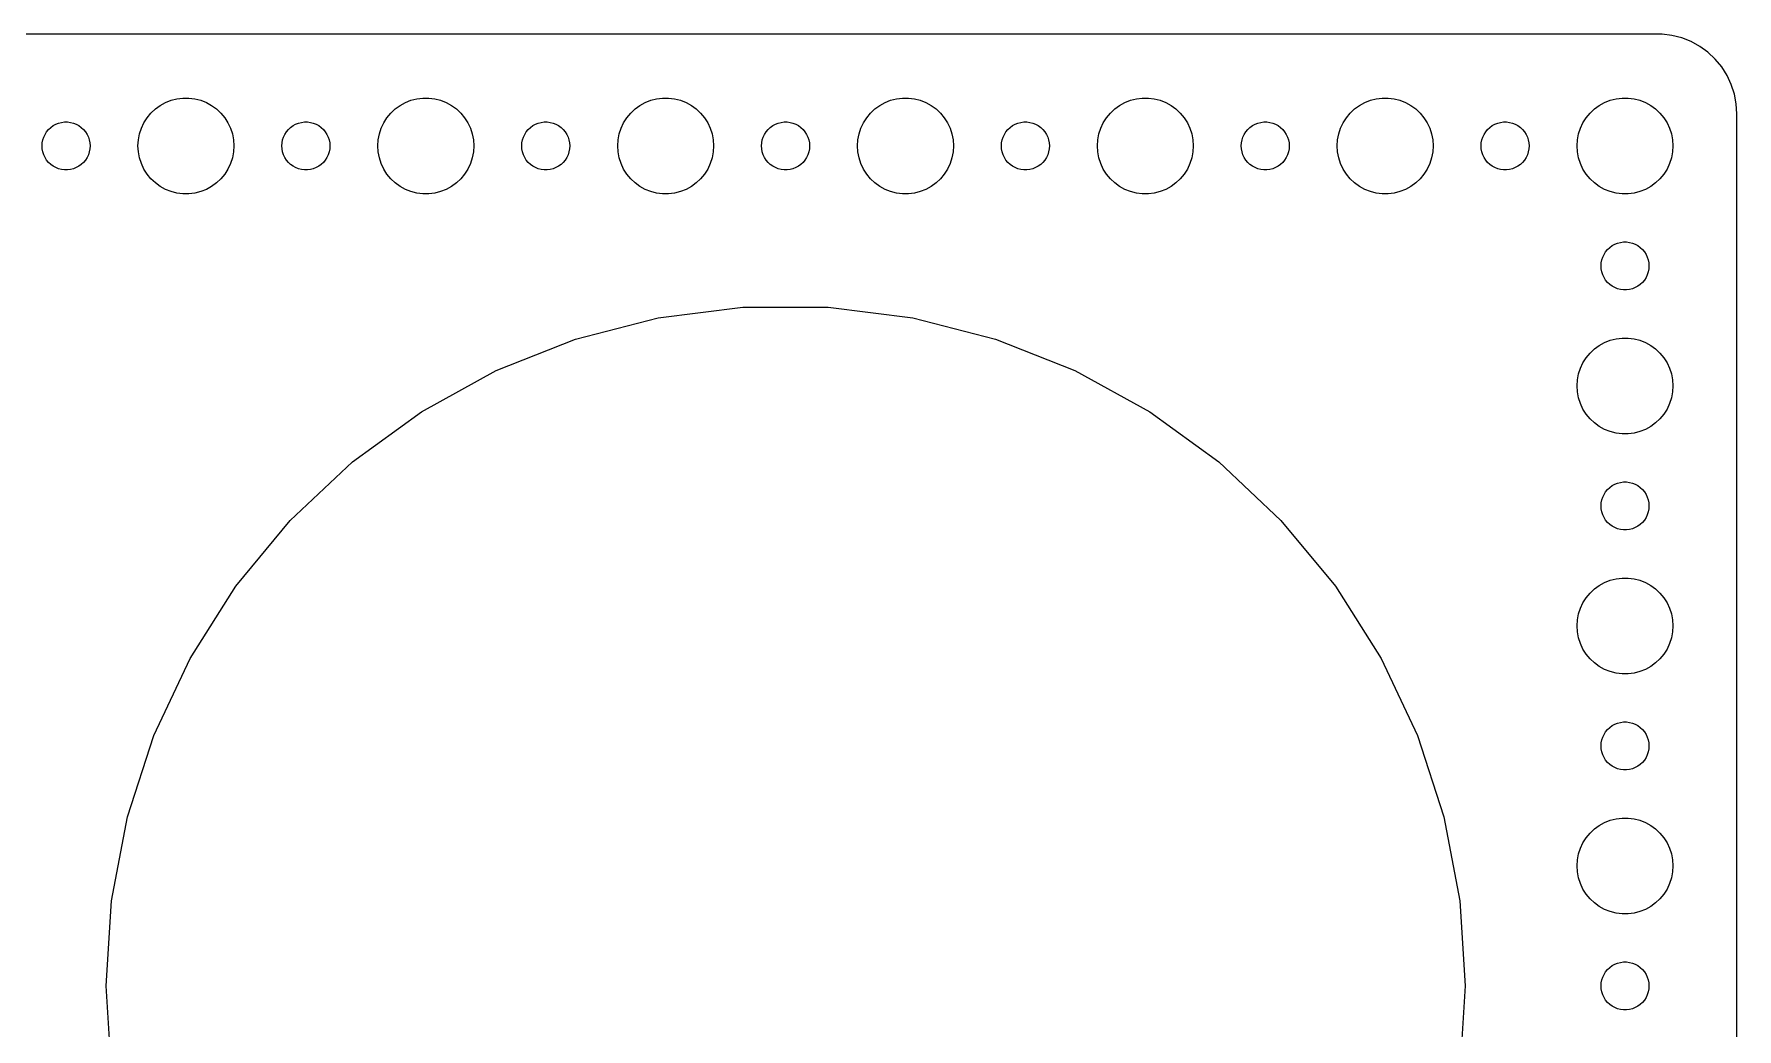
# Model space of a CAD drawing. Header units: metres. Extents: x -240 to 240, y -59 to 59.
# Drawn here: x 133 to 239.5, y -2.7 to 59.5 of the extents above; entities that cross this region are included whole.
import ezdxf

# ---------------------------------------------------------------- set-up
doc = ezdxf.new("R2010")
doc.units = ezdxf.units.M

msp = doc.modelspace()

# ---------------------------------------------------------------- linework, layer by layer
for p, q in [((234.814, 59.4901), (-234.814, 59.4901)), ((235.437, 59.4114), (234.814, 59.4901)), ((236.045, 59.2553), (235.437, 59.4114)), ((236.629, 59.0241), (236.045, 59.2553)), ((237.179, 58.7216), (236.629, 59.0241)), ((237.687, 58.3526), (237.179, 58.7216)), ((238.145, 57.9227), (237.687, 58.3526)), ((238.545, 57.4389), (238.145, 57.9227)), ((238.882, 56.9088), (238.545, 57.4389)), ((239.149, 56.3406), (238.882, 56.9088)), ((141.573, 55.3532), (141.938, 55.4469)), ((141.938, 55.4469), (142.312, 55.4941)), ((142.312, 55.4941), (142.688, 55.4941)), ((142.688, 55.4941), (143.062, 55.4469)), ((143.062, 55.4469), (143.427, 55.3532)), ((156.573, 55.3532), (156.938, 55.4469)), ((156.938, 55.4469), (157.312, 55.4941)), ((157.312, 55.4941), (157.688, 55.4941)), ((157.688, 55.4941), (158.062, 55.4469)), ((158.062, 55.4469), (158.427, 55.3532)), ((171.573, 55.3532), (171.938, 55.4469)), ((171.938, 55.4469), (172.312, 55.4941)), ((172.312, 55.4941), (172.688, 55.4941)), ((172.688, 55.4941), (173.062, 55.4469)), ((173.062, 55.4469), (173.427, 55.3532)), ((186.573, 55.3532), (186.938, 55.4469)), ((186.938, 55.4469), (187.312, 55.4941)), ((187.312, 55.4941), (187.688, 55.4941)), ((187.688, 55.4941), (188.062, 55.4469)), ((188.062, 55.4469), (188.427, 55.3532)), ((201.573, 55.3532), (201.938, 55.4469)), ((201.938, 55.4469), (202.312, 55.4941)), ((202.312, 55.4941), (202.688, 55.4941)), ((202.688, 55.4941), (203.062, 55.4469)), ((203.062, 55.4469), (203.427, 55.3532)), ((216.573, 55.3532), (216.938, 55.4469)), ((216.938, 55.4469), (217.312, 55.4941)), ((217.312, 55.4941), (217.688, 55.4941)), ((217.688, 55.4941), (218.062, 55.4469)), ((218.062, 55.4469), (218.427, 55.3532)), ((231.573, 55.3532), (231.938, 55.4469)), ((231.938, 55.4469), (232.312, 55.4941)), ((232.312, 55.4941), (232.688, 55.4941)), ((232.688, 55.4941), (233.062, 55.4469)), ((233.062, 55.4469), (233.427, 55.3532)), ((239.343, 55.7434), (239.149, 56.3406)), ((239.461, 55.1267), (239.343, 55.7434)), ((140.073, 54.2634), (140.313, 54.5536)), ((140.313, 54.5536), (140.588, 54.8115)), ((140.588, 54.8115), (140.893, 55.033)), ((140.893, 55.033), (141.223, 55.2145)), ((141.223, 55.2145), (141.573, 55.3532)), ((143.427, 55.3532), (143.777, 55.2145)), ((143.777, 55.2145), (144.107, 55.033)), ((144.107, 55.033), (144.412, 54.8115)), ((144.412, 54.8115), (144.687, 54.5536)), ((144.687, 54.5536), (144.927, 54.2634)), ((155.073, 54.2634), (155.313, 54.5536)), ((155.313, 54.5536), (155.588, 54.8115)), ((155.588, 54.8115), (155.893, 55.033)), ((155.893, 55.033), (156.223, 55.2145)), ((156.223, 55.2145), (156.573, 55.3532)), ((158.427, 55.3532), (158.777, 55.2145)), ((158.777, 55.2145), (159.107, 55.033)), ((159.107, 55.033), (159.412, 54.8115)), ((159.412, 54.8115), (159.687, 54.5536)), ((159.687, 54.5536), (159.927, 54.2634)), ((170.073, 54.2634), (170.313, 54.5536)), ((170.313, 54.5536), (170.588, 54.8115)), ((170.588, 54.8115), (170.893, 55.033)), ((170.893, 55.033), (171.223, 55.2145)), ((171.223, 55.2145), (171.573, 55.3532)), ((173.427, 55.3532), (173.777, 55.2145)), ((173.777, 55.2145), (174.107, 55.033)), ((174.107, 55.033), (174.412, 54.8115)), ((174.412, 54.8115), (174.687, 54.5536)), ((174.687, 54.5536), (174.927, 54.2634)), ((185.073, 54.2634), (185.313, 54.5536)), ((185.313, 54.5536), (185.588, 54.8115)), ((185.588, 54.8115), (185.893, 55.033)), ((185.893, 55.033), (186.223, 55.2145)), ((186.223, 55.2145), (186.573, 55.3532)), ((188.427, 55.3532), (188.777, 55.2145)), ((188.777, 55.2145), (189.107, 55.033)), ((189.107, 55.033), (189.412, 54.8115)), ((189.412, 54.8115), (189.687, 54.5536)), ((189.687, 54.5536), (189.927, 54.2634)), ((200.073, 54.2634), (200.313, 54.5536)), ((200.313, 54.5536), (200.588, 54.8115)), ((200.588, 54.8115), (200.893, 55.033)), ((200.893, 55.033), (201.223, 55.2145)), ((201.223, 55.2145), (201.573, 55.3532)), ((203.427, 55.3532), (203.777, 55.2145)), ((203.777, 55.2145), (204.107, 55.033)), ((204.107, 55.033), (204.412, 54.8115)), ((204.412, 54.8115), (204.687, 54.5536)), ((204.687, 54.5536), (204.927, 54.2634)), ((215.073, 54.2634), (215.313, 54.5536)), ((215.313, 54.5536), (215.588, 54.8115)), ((215.588, 54.8115), (215.893, 55.033)), ((215.893, 55.033), (216.223, 55.2145)), ((216.223, 55.2145), (216.573, 55.3532)), ((218.427, 55.3532), (218.777, 55.2145)), ((218.777, 55.2145), (219.107, 55.033)), ((219.107, 55.033), (219.412, 54.8115)), ((219.412, 54.8115), (219.687, 54.5536)), ((219.687, 54.5536), (219.927, 54.2634)), ((230.073, 54.2634), (230.313, 54.5536)), ((230.313, 54.5536), (230.588, 54.8115)), ((230.588, 54.8115), (230.893, 55.033)), ((230.893, 55.033), (231.223, 55.2145)), ((231.223, 55.2145), (231.573, 55.3532)), ((233.427, 55.3532), (233.777, 55.2145)), ((233.777, 55.2145), (234.107, 55.033)), ((234.107, 55.033), (234.412, 54.8115)), ((234.412, 54.8115), (234.687, 54.5536)), ((234.687, 54.5536), (234.927, 54.2634)), ((239.5, 54.5), (239.461, 55.1267)), ((239.5, -54.5), (239.5, 54.5)), ((133.686, 53.2226), (133.786, 53.3817)), ((133.786, 53.3817), (133.907, 53.5268)), ((133.907, 53.5268), (134.044, 53.6558)), ((134.044, 53.6558), (134.196, 53.7665)), ((134.196, 53.7665), (134.361, 53.8572)), ((134.361, 53.8572), (134.536, 53.9266)), ((134.536, 53.9266), (134.719, 53.9734)), ((134.719, 53.9734), (134.906, 53.997)), ((134.906, 53.997), (135.094, 53.997)), ((135.094, 53.997), (135.281, 53.9734)), ((135.281, 53.9734), (135.464, 53.9266)), ((135.464, 53.9266), (135.639, 53.8572)), ((135.639, 53.8572), (135.804, 53.7665)), ((135.804, 53.7665), (135.956, 53.6558)), ((135.956, 53.6558), (136.093, 53.5268)), ((136.093, 53.5268), (136.214, 53.3817)), ((136.214, 53.3817), (136.314, 53.2226)), ((139.594, 53.2461), (139.711, 53.6044)), ((139.711, 53.6044), (139.871, 53.9453)), ((139.871, 53.9453), (140.073, 54.2634)), ((144.927, 54.2634), (145.129, 53.9453)), ((145.129, 53.9453), (145.289, 53.6044)), ((145.289, 53.6044), (145.406, 53.2461)), ((148.686, 53.2226), (148.786, 53.3817)), ((148.786, 53.3817), (148.907, 53.5268)), ((148.907, 53.5268), (149.044, 53.6558)), ((149.044, 53.6558), (149.196, 53.7665)), ((149.196, 53.7665), (149.361, 53.8572)), ((149.361, 53.8572), (149.536, 53.9266)), ((149.536, 53.9266), (149.719, 53.9734)), ((149.719, 53.9734), (149.906, 53.997)), ((149.906, 53.997), (150.094, 53.997)), ((150.094, 53.997), (150.281, 53.9734)), ((150.281, 53.9734), (150.464, 53.9266)), ((150.464, 53.9266), (150.639, 53.8572)), ((150.639, 53.8572), (150.804, 53.7665)), ((150.804, 53.7665), (150.956, 53.6558)), ((150.956, 53.6558), (151.093, 53.5268)), ((151.093, 53.5268), (151.214, 53.3817)), ((151.214, 53.3817), (151.314, 53.2226)), ((154.594, 53.2461), (154.711, 53.6044)), ((154.711, 53.6044), (154.871, 53.9453)), ((154.871, 53.9453), (155.073, 54.2634)), ((159.927, 54.2634), (160.129, 53.9453)), ((160.129, 53.9453), (160.289, 53.6044)), ((160.289, 53.6044), (160.406, 53.2461)), ((163.686, 53.2226), (163.786, 53.3817)), ((163.786, 53.3817), (163.907, 53.5268)), ((163.907, 53.5268), (164.044, 53.6558)), ((164.044, 53.6558), (164.196, 53.7665)), ((164.196, 53.7665), (164.361, 53.8572)), ((164.361, 53.8572), (164.536, 53.9266)), ((164.536, 53.9266), (164.719, 53.9734)), ((164.719, 53.9734), (164.906, 53.997)), ((164.906, 53.997), (165.094, 53.997)), ((165.094, 53.997), (165.281, 53.9734)), ((165.281, 53.9734), (165.464, 53.9266)), ((165.464, 53.9266), (165.639, 53.8572)), ((165.639, 53.8572), (165.804, 53.7665)), ((165.804, 53.7665), (165.956, 53.6558)), ((165.956, 53.6558), (166.093, 53.5268)), ((166.093, 53.5268), (166.214, 53.3817)), ((166.214, 53.3817), (166.314, 53.2226)), ((169.594, 53.2461), (169.711, 53.6044)), ((169.711, 53.6044), (169.871, 53.9453)), ((169.871, 53.9453), (170.073, 54.2634)), ((174.927, 54.2634), (175.129, 53.9453)), ((175.129, 53.9453), (175.289, 53.6044)), ((175.289, 53.6044), (175.406, 53.2461)), ((178.686, 53.2226), (178.786, 53.3817)), ((178.786, 53.3817), (178.907, 53.5268)), ((178.907, 53.5268), (179.044, 53.6558)), ((179.044, 53.6558), (179.196, 53.7665)), ((179.196, 53.7665), (179.361, 53.8572)), ((179.361, 53.8572), (179.536, 53.9266)), ((179.536, 53.9266), (179.719, 53.9734)), ((179.719, 53.9734), (179.906, 53.997)), ((179.906, 53.997), (180.094, 53.997)), ((180.094, 53.997), (180.281, 53.9734)), ((180.281, 53.9734), (180.464, 53.9266)), ((180.464, 53.9266), (180.639, 53.8572)), ((180.639, 53.8572), (180.804, 53.7665)), ((180.804, 53.7665), (180.956, 53.6558)), ((180.956, 53.6558), (181.093, 53.5268)), ((181.093, 53.5268), (181.214, 53.3817)), ((181.214, 53.3817), (181.314, 53.2226)), ((184.594, 53.2461), (184.711, 53.6044)), ((184.711, 53.6044), (184.871, 53.9453)), ((184.871, 53.9453), (185.073, 54.2634)), ((189.927, 54.2634), (190.129, 53.9453)), ((190.129, 53.9453), (190.289, 53.6044)), ((190.289, 53.6044), (190.406, 53.2461)), ((193.686, 53.2226), (193.786, 53.3817)), ((193.786, 53.3817), (193.907, 53.5268)), ((193.907, 53.5268), (194.044, 53.6558)), ((194.044, 53.6558), (194.196, 53.7665)), ((194.196, 53.7665), (194.361, 53.8572)), ((194.361, 53.8572), (194.536, 53.9266)), ((194.536, 53.9266), (194.719, 53.9734)), ((194.719, 53.9734), (194.906, 53.997)), ((194.906, 53.997), (195.094, 53.997)), ((195.094, 53.997), (195.281, 53.9734)), ((195.281, 53.9734), (195.464, 53.9266)), ((195.464, 53.9266), (195.639, 53.8572)), ((195.639, 53.8572), (195.804, 53.7665)), ((195.804, 53.7665), (195.956, 53.6558)), ((195.956, 53.6558), (196.093, 53.5268)), ((196.093, 53.5268), (196.214, 53.3817)), ((196.214, 53.3817), (196.314, 53.2226)), ((199.594, 53.2461), (199.711, 53.6044)), ((199.711, 53.6044), (199.871, 53.9453)), ((199.871, 53.9453), (200.073, 54.2634)), ((204.927, 54.2634), (205.129, 53.9453)), ((205.129, 53.9453), (205.289, 53.6044)), ((205.289, 53.6044), (205.406, 53.2461)), ((208.686, 53.2226), (208.786, 53.3817)), ((208.786, 53.3817), (208.907, 53.5268)), ((208.907, 53.5268), (209.044, 53.6558)), ((209.044, 53.6558), (209.196, 53.7665)), ((209.196, 53.7665), (209.361, 53.8572)), ((209.361, 53.8572), (209.536, 53.9266)), ((209.536, 53.9266), (209.719, 53.9734)), ((209.719, 53.9734), (209.906, 53.997)), ((209.906, 53.997), (210.094, 53.997)), ((210.094, 53.997), (210.281, 53.9734)), ((210.281, 53.9734), (210.464, 53.9266)), ((210.464, 53.9266), (210.639, 53.8572)), ((210.639, 53.8572), (210.804, 53.7665)), ((210.804, 53.7665), (210.956, 53.6558)), ((210.956, 53.6558), (211.093, 53.5268)), ((211.093, 53.5268), (211.214, 53.3817)), ((211.214, 53.3817), (211.314, 53.2226)), ((214.594, 53.2461), (214.711, 53.6044)), ((214.711, 53.6044), (214.871, 53.9453)), ((214.871, 53.9453), (215.073, 54.2634)), ((219.927, 54.2634), (220.129, 53.9453)), ((220.129, 53.9453), (220.289, 53.6044)), ((220.289, 53.6044), (220.406, 53.2461)), ((223.686, 53.2226), (223.786, 53.3817)), ((223.786, 53.3817), (223.907, 53.5268)), ((223.907, 53.5268), (224.044, 53.6558)), ((224.044, 53.6558), (224.196, 53.7665)), ((224.196, 53.7665), (224.361, 53.8572)), ((224.361, 53.8572), (224.536, 53.9266)), ((224.536, 53.9266), (224.719, 53.9734)), ((224.719, 53.9734), (224.906, 53.997)), ((224.906, 53.997), (225.094, 53.997)), ((225.094, 53.997), (225.281, 53.9734)), ((225.281, 53.9734), (225.464, 53.9266)), ((225.464, 53.9266), (225.639, 53.8572)), ((225.639, 53.8572), (225.804, 53.7665)), ((225.804, 53.7665), (225.956, 53.6558)), ((225.956, 53.6558), (226.093, 53.5268)), ((226.093, 53.5268), (226.214, 53.3817)), ((226.214, 53.3817), (226.314, 53.2226)), ((229.594, 53.2461), (229.711, 53.6044)), ((229.711, 53.6044), (229.871, 53.9453)), ((229.871, 53.9453), (230.073, 54.2634)), ((234.927, 54.2634), (235.129, 53.9453)), ((235.129, 53.9453), (235.289, 53.6044)), ((235.289, 53.6044), (235.406, 53.2461)), ((133.5, 52.5), (133.512, 52.688)), ((133.512, 52.312), (133.5, 52.5)), ((133.512, 52.688), (133.547, 52.873)), ((133.547, 52.127), (133.512, 52.312)), ((133.547, 52.873), (133.605, 53.0522)), ((133.605, 53.0522), (133.686, 53.2226)), ((136.314, 53.2226), (136.395, 53.0522)), ((136.395, 53.0522), (136.453, 52.873)), ((136.453, 52.873), (136.488, 52.688)), ((136.488, 52.312), (136.453, 52.127)), ((136.488, 52.688), (136.5, 52.5)), ((136.5, 52.5), (136.488, 52.312)), ((139.5, 52.5), (139.524, 52.876)), ((139.524, 52.124), (139.5, 52.5)), ((139.524, 52.876), (139.594, 53.2461)), ((145.406, 53.2461), (145.476, 52.876)), ((145.476, 52.876), (145.5, 52.5)), ((145.5, 52.5), (145.476, 52.124)), ((148.5, 52.5), (148.512, 52.688)), ((148.512, 52.312), (148.5, 52.5)), ((148.512, 52.688), (148.547, 52.873)), ((148.547, 52.127), (148.512, 52.312)), ((148.547, 52.873), (148.605, 53.0522)), ((148.605, 53.0522), (148.686, 53.2226)), ((151.314, 53.2226), (151.395, 53.0522)), ((151.395, 53.0522), (151.453, 52.873)), ((151.453, 52.873), (151.488, 52.688)), ((151.488, 52.312), (151.453, 52.127)), ((151.488, 52.688), (151.5, 52.5)), ((151.5, 52.5), (151.488, 52.312)), ((154.5, 52.5), (154.524, 52.876)), ((154.524, 52.124), (154.5, 52.5)), ((154.524, 52.876), (154.594, 53.2461)), ((160.406, 53.2461), (160.476, 52.876)), ((160.476, 52.876), (160.5, 52.5)), ((160.5, 52.5), (160.476, 52.124)), ((163.5, 52.5), (163.512, 52.688)), ((163.512, 52.312), (163.5, 52.5)), ((163.512, 52.688), (163.547, 52.873)), ((163.547, 52.127), (163.512, 52.312)), ((163.547, 52.873), (163.605, 53.0522)), ((163.605, 53.0522), (163.686, 53.2226)), ((166.314, 53.2226), (166.395, 53.0522)), ((166.395, 53.0522), (166.453, 52.873)), ((166.453, 52.873), (166.488, 52.688)), ((166.488, 52.312), (166.453, 52.127)), ((166.488, 52.688), (166.5, 52.5)), ((166.5, 52.5), (166.488, 52.312)), ((169.5, 52.5), (169.524, 52.876)), ((169.524, 52.124), (169.5, 52.5)), ((169.524, 52.876), (169.594, 53.2461)), ((175.406, 53.2461), (175.476, 52.876)), ((175.476, 52.876), (175.5, 52.5)), ((175.5, 52.5), (175.476, 52.124)), ((178.5, 52.5), (178.512, 52.688)), ((178.512, 52.312), (178.5, 52.5)), ((178.512, 52.688), (178.547, 52.873)), ((178.547, 52.127), (178.512, 52.312)), ((178.547, 52.873), (178.605, 53.0522)), ((178.605, 53.0522), (178.686, 53.2226)), ((181.314, 53.2226), (181.395, 53.0522)), ((181.395, 53.0522), (181.453, 52.873)), ((181.453, 52.873), (181.488, 52.688)), ((181.488, 52.312), (181.453, 52.127)), ((181.488, 52.688), (181.5, 52.5)), ((181.5, 52.5), (181.488, 52.312)), ((184.5, 52.5), (184.524, 52.876)), ((184.524, 52.124), (184.5, 52.5)), ((184.524, 52.876), (184.594, 53.2461)), ((190.406, 53.2461), (190.476, 52.876)), ((190.476, 52.876), (190.5, 52.5)), ((190.5, 52.5), (190.476, 52.124)), ((193.5, 52.5), (193.512, 52.688)), ((193.512, 52.312), (193.5, 52.5)), ((193.512, 52.688), (193.547, 52.873)), ((193.547, 52.127), (193.512, 52.312)), ((193.547, 52.873), (193.605, 53.0522)), ((193.605, 53.0522), (193.686, 53.2226)), ((196.314, 53.2226), (196.395, 53.0522)), ((196.395, 53.0522), (196.453, 52.873)), ((196.453, 52.873), (196.488, 52.688)), ((196.488, 52.312), (196.453, 52.127)), ((196.488, 52.688), (196.5, 52.5)), ((196.5, 52.5), (196.488, 52.312)), ((199.5, 52.5), (199.524, 52.876)), ((199.524, 52.124), (199.5, 52.5)), ((199.524, 52.876), (199.594, 53.2461)), ((205.406, 53.2461), (205.476, 52.876)), ((205.476, 52.876), (205.5, 52.5)), ((205.5, 52.5), (205.476, 52.124)), ((208.5, 52.5), (208.512, 52.688)), ((208.512, 52.312), (208.5, 52.5)), ((208.512, 52.688), (208.547, 52.873)), ((208.547, 52.127), (208.512, 52.312)), ((208.547, 52.873), (208.605, 53.0522)), ((208.605, 53.0522), (208.686, 53.2226)), ((211.314, 53.2226), (211.395, 53.0522)), ((211.395, 53.0522), (211.453, 52.873)), ((211.453, 52.873), (211.488, 52.688)), ((211.488, 52.312), (211.453, 52.127)), ((211.488, 52.688), (211.5, 52.5)), ((211.5, 52.5), (211.488, 52.312)), ((214.5, 52.5), (214.524, 52.876)), ((214.524, 52.124), (214.5, 52.5)), ((214.524, 52.876), (214.594, 53.2461)), ((220.406, 53.2461), (220.476, 52.876)), ((220.476, 52.876), (220.5, 52.5)), ((220.5, 52.5), (220.476, 52.124)), ((223.5, 52.5), (223.512, 52.688)), ((223.512, 52.312), (223.5, 52.5)), ((223.512, 52.688), (223.547, 52.873)), ((223.547, 52.127), (223.512, 52.312)), ((223.547, 52.873), (223.605, 53.0522)), ((223.605, 53.0522), (223.686, 53.2226)), ((226.314, 53.2226), (226.395, 53.0522)), ((226.395, 53.0522), (226.453, 52.873)), ((226.453, 52.873), (226.488, 52.688)), ((226.488, 52.312), (226.453, 52.127)), ((226.488, 52.688), (226.5, 52.5)), ((226.5, 52.5), (226.488, 52.312)), ((229.5, 52.5), (229.524, 52.876)), ((229.524, 52.124), (229.5, 52.5)), ((229.524, 52.876), (229.594, 53.2461)), ((235.406, 53.2461), (235.476, 52.876)), ((235.476, 52.876), (235.5, 52.5)), ((235.5, 52.5), (235.476, 52.124)), ((133.605, 51.9478), (133.547, 52.127)), ((133.686, 51.7774), (133.605, 51.9478)), ((133.786, 51.6183), (133.686, 51.7774)), ((133.907, 51.4732), (133.786, 51.6183)), ((134.044, 51.3442), (133.907, 51.4732)), ((134.196, 51.2335), (134.044, 51.3442)), ((134.361, 51.1428), (134.196, 51.2335)), ((134.536, 51.0734), (134.361, 51.1428)), ((135.639, 51.1428), (135.464, 51.0734)), ((135.804, 51.2335), (135.639, 51.1428)), ((135.956, 51.3442), (135.804, 51.2335)), ((136.093, 51.4732), (135.956, 51.3442)), ((136.214, 51.6183), (136.093, 51.4732)), ((136.314, 51.7774), (136.214, 51.6183)), ((136.395, 51.9478), (136.314, 51.7774)), ((136.453, 52.127), (136.395, 51.9478)), ((139.594, 51.7539), (139.524, 52.124)), ((139.711, 51.3956), (139.594, 51.7539)), ((139.871, 51.0547), (139.711, 51.3956)), ((145.289, 51.3956), (145.129, 51.0547)), ((145.406, 51.7539), (145.289, 51.3956)), ((145.476, 52.124), (145.406, 51.7539)), ((148.605, 51.9478), (148.547, 52.127)), ((148.686, 51.7774), (148.605, 51.9478)), ((148.786, 51.6183), (148.686, 51.7774)), ((148.907, 51.4732), (148.786, 51.6183)), ((149.044, 51.3442), (148.907, 51.4732)), ((149.196, 51.2335), (149.044, 51.3442)), ((149.361, 51.1428), (149.196, 51.2335)), ((149.536, 51.0734), (149.361, 51.1428)), ((150.639, 51.1428), (150.464, 51.0734)), ((150.804, 51.2335), (150.639, 51.1428)), ((150.956, 51.3442), (150.804, 51.2335)), ((151.093, 51.4732), (150.956, 51.3442)), ((151.214, 51.6183), (151.093, 51.4732)), ((151.314, 51.7774), (151.214, 51.6183)), ((151.395, 51.9478), (151.314, 51.7774)), ((151.453, 52.127), (151.395, 51.9478)), ((154.594, 51.7539), (154.524, 52.124)), ((154.711, 51.3956), (154.594, 51.7539)), ((154.871, 51.0547), (154.711, 51.3956)), ((160.289, 51.3956), (160.129, 51.0547)), ((160.406, 51.7539), (160.289, 51.3956)), ((160.476, 52.124), (160.406, 51.7539)), ((163.605, 51.9478), (163.547, 52.127)), ((163.686, 51.7774), (163.605, 51.9478)), ((163.786, 51.6183), (163.686, 51.7774)), ((163.907, 51.4732), (163.786, 51.6183)), ((164.044, 51.3442), (163.907, 51.4732)), ((164.196, 51.2335), (164.044, 51.3442)), ((164.361, 51.1428), (164.196, 51.2335)), ((164.536, 51.0734), (164.361, 51.1428)), ((165.639, 51.1428), (165.464, 51.0734)), ((165.804, 51.2335), (165.639, 51.1428)), ((165.956, 51.3442), (165.804, 51.2335)), ((166.093, 51.4732), (165.956, 51.3442)), ((166.214, 51.6183), (166.093, 51.4732)), ((166.314, 51.7774), (166.214, 51.6183)), ((166.395, 51.9478), (166.314, 51.7774)), ((166.453, 52.127), (166.395, 51.9478)), ((169.594, 51.7539), (169.524, 52.124)), ((169.711, 51.3956), (169.594, 51.7539)), ((169.871, 51.0547), (169.711, 51.3956)), ((175.289, 51.3956), (175.129, 51.0547)), ((175.406, 51.7539), (175.289, 51.3956)), ((175.476, 52.124), (175.406, 51.7539)), ((178.605, 51.9478), (178.547, 52.127)), ((178.686, 51.7774), (178.605, 51.9478)), ((178.786, 51.6183), (178.686, 51.7774)), ((178.907, 51.4732), (178.786, 51.6183)), ((179.044, 51.3442), (178.907, 51.4732)), ((179.196, 51.2335), (179.044, 51.3442)), ((179.361, 51.1428), (179.196, 51.2335)), ((179.536, 51.0734), (179.361, 51.1428)), ((180.639, 51.1428), (180.464, 51.0734)), ((180.804, 51.2335), (180.639, 51.1428)), ((180.956, 51.3442), (180.804, 51.2335)), ((181.093, 51.4732), (180.956, 51.3442)), ((181.214, 51.6183), (181.093, 51.4732)), ((181.314, 51.7774), (181.214, 51.6183)), ((181.395, 51.9478), (181.314, 51.7774)), ((181.453, 52.127), (181.395, 51.9478)), ((184.594, 51.7539), (184.524, 52.124)), ((184.711, 51.3956), (184.594, 51.7539)), ((184.871, 51.0547), (184.711, 51.3956)), ((190.289, 51.3956), (190.129, 51.0547)), ((190.406, 51.7539), (190.289, 51.3956)), ((190.476, 52.124), (190.406, 51.7539)), ((193.605, 51.9478), (193.547, 52.127)), ((193.686, 51.7774), (193.605, 51.9478)), ((193.786, 51.6183), (193.686, 51.7774)), ((193.907, 51.4732), (193.786, 51.6183)), ((194.044, 51.3442), (193.907, 51.4732)), ((194.196, 51.2335), (194.044, 51.3442)), ((194.361, 51.1428), (194.196, 51.2335)), ((194.536, 51.0734), (194.361, 51.1428)), ((195.639, 51.1428), (195.464, 51.0734)), ((195.804, 51.2335), (195.639, 51.1428)), ((195.956, 51.3442), (195.804, 51.2335)), ((196.093, 51.4732), (195.956, 51.3442)), ((196.214, 51.6183), (196.093, 51.4732)), ((196.314, 51.7774), (196.214, 51.6183)), ((196.395, 51.9478), (196.314, 51.7774)), ((196.453, 52.127), (196.395, 51.9478)), ((199.594, 51.7539), (199.524, 52.124)), ((199.711, 51.3956), (199.594, 51.7539)), ((199.871, 51.0547), (199.711, 51.3956)), ((205.289, 51.3956), (205.129, 51.0547)), ((205.406, 51.7539), (205.289, 51.3956)), ((205.476, 52.124), (205.406, 51.7539)), ((208.605, 51.9478), (208.547, 52.127)), ((208.686, 51.7774), (208.605, 51.9478)), ((208.786, 51.6183), (208.686, 51.7774)), ((208.907, 51.4732), (208.786, 51.6183)), ((209.044, 51.3442), (208.907, 51.4732)), ((209.196, 51.2335), (209.044, 51.3442)), ((209.361, 51.1428), (209.196, 51.2335)), ((209.536, 51.0734), (209.361, 51.1428)), ((210.639, 51.1428), (210.464, 51.0734)), ((210.804, 51.2335), (210.639, 51.1428)), ((210.956, 51.3442), (210.804, 51.2335)), ((211.093, 51.4732), (210.956, 51.3442)), ((211.214, 51.6183), (211.093, 51.4732)), ((211.314, 51.7774), (211.214, 51.6183)), ((211.395, 51.9478), (211.314, 51.7774)), ((211.453, 52.127), (211.395, 51.9478)), ((214.594, 51.7539), (214.524, 52.124)), ((214.711, 51.3956), (214.594, 51.7539)), ((214.871, 51.0547), (214.711, 51.3956)), ((220.289, 51.3956), (220.129, 51.0547)), ((220.406, 51.7539), (220.289, 51.3956)), ((220.476, 52.124), (220.406, 51.7539)), ((223.605, 51.9478), (223.547, 52.127)), ((223.686, 51.7774), (223.605, 51.9478)), ((223.786, 51.6183), (223.686, 51.7774)), ((223.907, 51.4732), (223.786, 51.6183)), ((224.044, 51.3442), (223.907, 51.4732)), ((224.196, 51.2335), (224.044, 51.3442)), ((224.361, 51.1428), (224.196, 51.2335)), ((224.536, 51.0734), (224.361, 51.1428)), ((225.639, 51.1428), (225.464, 51.0734)), ((225.804, 51.2335), (225.639, 51.1428)), ((225.956, 51.3442), (225.804, 51.2335)), ((226.093, 51.4732), (225.956, 51.3442)), ((226.214, 51.6183), (226.093, 51.4732)), ((226.314, 51.7774), (226.214, 51.6183)), ((226.395, 51.9478), (226.314, 51.7774)), ((226.453, 52.127), (226.395, 51.9478)), ((229.594, 51.7539), (229.524, 52.124)), ((229.711, 51.3956), (229.594, 51.7539)), ((229.871, 51.0547), (229.711, 51.3956)), ((235.289, 51.3956), (235.129, 51.0547)), ((235.406, 51.7539), (235.289, 51.3956)), ((235.476, 52.124), (235.406, 51.7539)), ((134.719, 51.0266), (134.536, 51.0734)), ((134.906, 51.003), (134.719, 51.0266)), ((135.094, 51.003), (134.906, 51.003)), ((135.281, 51.0266), (135.094, 51.003)), ((135.464, 51.0734), (135.281, 51.0266)), ((140.073, 50.7366), (139.871, 51.0547)), ((140.313, 50.4464), (140.073, 50.7366)), ((140.588, 50.1885), (140.313, 50.4464)), ((140.893, 49.967), (140.588, 50.1885)), ((144.412, 50.1885), (144.107, 49.967)), ((144.687, 50.4464), (144.412, 50.1885)), ((144.927, 50.7366), (144.687, 50.4464)), ((145.129, 51.0547), (144.927, 50.7366)), ((149.719, 51.0266), (149.536, 51.0734)), ((149.906, 51.003), (149.719, 51.0266)), ((150.094, 51.003), (149.906, 51.003)), ((150.281, 51.0266), (150.094, 51.003)), ((150.464, 51.0734), (150.281, 51.0266)), ((155.073, 50.7366), (154.871, 51.0547)), ((155.313, 50.4464), (155.073, 50.7366)), ((155.588, 50.1885), (155.313, 50.4464)), ((155.893, 49.967), (155.588, 50.1885)), ((159.412, 50.1885), (159.107, 49.967)), ((159.687, 50.4464), (159.412, 50.1885)), ((159.927, 50.7366), (159.687, 50.4464)), ((160.129, 51.0547), (159.927, 50.7366)), ((164.719, 51.0266), (164.536, 51.0734)), ((164.906, 51.003), (164.719, 51.0266)), ((165.094, 51.003), (164.906, 51.003)), ((165.281, 51.0266), (165.094, 51.003)), ((165.464, 51.0734), (165.281, 51.0266)), ((170.073, 50.7366), (169.871, 51.0547)), ((170.313, 50.4464), (170.073, 50.7366)), ((170.588, 50.1885), (170.313, 50.4464)), ((170.893, 49.967), (170.588, 50.1885)), ((174.412, 50.1885), (174.107, 49.967)), ((174.687, 50.4464), (174.412, 50.1885)), ((174.927, 50.7366), (174.687, 50.4464)), ((175.129, 51.0547), (174.927, 50.7366)), ((179.719, 51.0266), (179.536, 51.0734)), ((179.906, 51.003), (179.719, 51.0266)), ((180.094, 51.003), (179.906, 51.003)), ((180.281, 51.0266), (180.094, 51.003)), ((180.464, 51.0734), (180.281, 51.0266)), ((185.073, 50.7366), (184.871, 51.0547)), ((185.313, 50.4464), (185.073, 50.7366)), ((185.588, 50.1885), (185.313, 50.4464)), ((185.893, 49.967), (185.588, 50.1885)), ((189.412, 50.1885), (189.107, 49.967)), ((189.687, 50.4464), (189.412, 50.1885)), ((189.927, 50.7366), (189.687, 50.4464)), ((190.129, 51.0547), (189.927, 50.7366)), ((194.719, 51.0266), (194.536, 51.0734)), ((194.906, 51.003), (194.719, 51.0266)), ((195.094, 51.003), (194.906, 51.003)), ((195.281, 51.0266), (195.094, 51.003)), ((195.464, 51.0734), (195.281, 51.0266)), ((200.073, 50.7366), (199.871, 51.0547)), ((200.313, 50.4464), (200.073, 50.7366)), ((200.588, 50.1885), (200.313, 50.4464)), ((200.893, 49.967), (200.588, 50.1885)), ((204.412, 50.1885), (204.107, 49.967)), ((204.687, 50.4464), (204.412, 50.1885)), ((204.927, 50.7366), (204.687, 50.4464)), ((205.129, 51.0547), (204.927, 50.7366)), ((209.719, 51.0266), (209.536, 51.0734)), ((209.906, 51.003), (209.719, 51.0266)), ((210.094, 51.003), (209.906, 51.003)), ((210.281, 51.0266), (210.094, 51.003)), ((210.464, 51.0734), (210.281, 51.0266)), ((215.073, 50.7366), (214.871, 51.0547)), ((215.313, 50.4464), (215.073, 50.7366)), ((215.588, 50.1885), (215.313, 50.4464)), ((215.893, 49.967), (215.588, 50.1885)), ((219.412, 50.1885), (219.107, 49.967)), ((219.687, 50.4464), (219.412, 50.1885)), ((219.927, 50.7366), (219.687, 50.4464)), ((220.129, 51.0547), (219.927, 50.7366)), ((224.719, 51.0266), (224.536, 51.0734)), ((224.906, 51.003), (224.719, 51.0266)), ((225.094, 51.003), (224.906, 51.003)), ((225.281, 51.0266), (225.094, 51.003)), ((225.464, 51.0734), (225.281, 51.0266)), ((230.073, 50.7366), (229.871, 51.0547)), ((230.313, 50.4464), (230.073, 50.7366)), ((230.588, 50.1885), (230.313, 50.4464)), ((230.893, 49.967), (230.588, 50.1885)), ((234.412, 50.1885), (234.107, 49.967)), ((234.687, 50.4464), (234.412, 50.1885)), ((234.927, 50.7366), (234.687, 50.4464)), ((235.129, 51.0547), (234.927, 50.7366)), ((141.223, 49.7855), (140.893, 49.967)), ((141.573, 49.6468), (141.223, 49.7855)), ((141.938, 49.5531), (141.573, 49.6468)), ((142.312, 49.5059), (141.938, 49.5531)), ((142.688, 49.5059), (142.312, 49.5059)), ((143.062, 49.5531), (142.688, 49.5059)), ((143.427, 49.6468), (143.062, 49.5531)), ((143.777, 49.7855), (143.427, 49.6468)), ((144.107, 49.967), (143.777, 49.7855)), ((156.223, 49.7855), (155.893, 49.967)), ((156.573, 49.6468), (156.223, 49.7855)), ((156.938, 49.5531), (156.573, 49.6468)), ((157.312, 49.5059), (156.938, 49.5531)), ((157.688, 49.5059), (157.312, 49.5059)), ((158.062, 49.5531), (157.688, 49.5059)), ((158.427, 49.6468), (158.062, 49.5531)), ((158.777, 49.7855), (158.427, 49.6468)), ((159.107, 49.967), (158.777, 49.7855)), ((171.223, 49.7855), (170.893, 49.967)), ((171.573, 49.6468), (171.223, 49.7855)), ((171.938, 49.5531), (171.573, 49.6468)), ((172.312, 49.5059), (171.938, 49.5531)), ((172.688, 49.5059), (172.312, 49.5059)), ((173.062, 49.5531), (172.688, 49.5059)), ((173.427, 49.6468), (173.062, 49.5531)), ((173.777, 49.7855), (173.427, 49.6468)), ((174.107, 49.967), (173.777, 49.7855)), ((186.223, 49.7855), (185.893, 49.967)), ((186.573, 49.6468), (186.223, 49.7855)), ((186.938, 49.5531), (186.573, 49.6468)), ((187.312, 49.5059), (186.938, 49.5531)), ((187.688, 49.5059), (187.312, 49.5059)), ((188.062, 49.5531), (187.688, 49.5059)), ((188.427, 49.6468), (188.062, 49.5531)), ((188.777, 49.7855), (188.427, 49.6468)), ((189.107, 49.967), (188.777, 49.7855)), ((201.223, 49.7855), (200.893, 49.967)), ((201.573, 49.6468), (201.223, 49.7855)), ((201.938, 49.5531), (201.573, 49.6468)), ((202.312, 49.5059), (201.938, 49.5531)), ((202.688, 49.5059), (202.312, 49.5059)), ((203.062, 49.5531), (202.688, 49.5059)), ((203.427, 49.6468), (203.062, 49.5531)), ((203.777, 49.7855), (203.427, 49.6468)), ((204.107, 49.967), (203.777, 49.7855)), ((216.223, 49.7855), (215.893, 49.967)), ((216.573, 49.6468), (216.223, 49.7855)), ((216.938, 49.5531), (216.573, 49.6468)), ((217.312, 49.5059), (216.938, 49.5531)), ((217.688, 49.5059), (217.312, 49.5059)), ((218.062, 49.5531), (217.688, 49.5059)), ((218.427, 49.6468), (218.062, 49.5531)), ((218.777, 49.7855), (218.427, 49.6468)), ((219.107, 49.967), (218.777, 49.7855)), ((231.223, 49.7855), (230.893, 49.967)), ((231.573, 49.6468), (231.223, 49.7855)), ((231.938, 49.5531), (231.573, 49.6468)), ((232.312, 49.5059), (231.938, 49.5531)), ((232.688, 49.5059), (232.312, 49.5059)), ((233.062, 49.5531), (232.688, 49.5059)), ((233.427, 49.6468), (233.062, 49.5531)), ((233.777, 49.7855), (233.427, 49.6468)), ((234.107, 49.967), (233.777, 49.7855)), ((231.186, 45.7226), (231.286, 45.8817)), ((231.286, 45.8817), (231.407, 46.0268)), ((231.407, 46.0268), (231.544, 46.1558)), ((231.544, 46.1558), (231.696, 46.2665)), ((231.696, 46.2665), (231.861, 46.3572)), ((231.861, 46.3572), (232.036, 46.4266)), ((232.036, 46.4266), (232.219, 46.4734)), ((232.219, 46.4734), (232.406, 46.497)), ((232.406, 46.497), (232.594, 46.497)), ((232.594, 46.497), (232.781, 46.4734)), ((232.781, 46.4734), (232.964, 46.4266)), ((232.964, 46.4266), (233.139, 46.3572)), ((233.139, 46.3572), (233.304, 46.2665)), ((233.304, 46.2665), (233.456, 46.1558)), ((233.456, 46.1558), (233.593, 46.0268)), ((233.593, 46.0268), (233.714, 45.8817)), ((233.714, 45.8817), (233.814, 45.7226)), ((231, 45), (231.012, 45.188)), ((231.012, 44.812), (231, 45)), ((231.012, 45.188), (231.047, 45.373)), ((231.047, 44.627), (231.012, 44.812)), ((231.047, 45.373), (231.105, 45.5522)), ((231.105, 45.5522), (231.186, 45.7226)), ((233.814, 45.7226), (233.895, 45.5522)), ((233.895, 45.5522), (233.953, 45.373)), ((233.953, 45.373), (233.988, 45.188)), ((233.988, 44.812), (233.953, 44.627)), ((233.988, 45.188), (234, 45)), ((234, 45), (233.988, 44.812)), ((231.105, 44.4478), (231.047, 44.627)), ((231.186, 44.2774), (231.105, 44.4478)), ((231.286, 44.1183), (231.186, 44.2774)), ((231.407, 43.9732), (231.286, 44.1183)), ((231.544, 43.8442), (231.407, 43.9732)), ((231.696, 43.7335), (231.544, 43.8442)), ((231.861, 43.6428), (231.696, 43.7335)), ((233.304, 43.7335), (233.139, 43.6428)), ((233.456, 43.8442), (233.304, 43.7335)), ((233.593, 43.9732), (233.456, 43.8442)), ((233.714, 44.1183), (233.593, 43.9732)), ((233.814, 44.2774), (233.714, 44.1183)), ((233.895, 44.4478), (233.814, 44.2774)), ((233.953, 44.627), (233.895, 44.4478)), ((232.036, 43.5734), (231.861, 43.6428)), ((232.219, 43.5266), (232.036, 43.5734)), ((232.406, 43.503), (232.219, 43.5266)), ((232.594, 43.503), (232.406, 43.503)), ((232.781, 43.5266), (232.594, 43.503)), ((232.964, 43.5734), (232.781, 43.5266)), ((233.139, 43.6428), (232.964, 43.5734)), ((166.867, 40.4199), (172.036, 41.7472)), ((172.036, 41.7472), (177.331, 42.4161)), ((177.331, 42.4161), (182.669, 42.4161)), ((182.669, 42.4161), (187.964, 41.7472)), ((187.964, 41.7472), (193.133, 40.4199)), ((231.938, 40.4469), (232.312, 40.4941)), ((232.312, 40.4941), (232.688, 40.4941)), ((232.688, 40.4941), (233.062, 40.4469)), ((161.904, 38.4551), (166.867, 40.4199)), ((193.133, 40.4199), (198.096, 38.4551)), ((230.073, 39.2634), (230.313, 39.5536)), ((230.313, 39.5536), (230.588, 39.8115)), ((230.588, 39.8115), (230.893, 40.033)), ((230.893, 40.033), (231.223, 40.2145)), ((231.223, 40.2145), (231.573, 40.3532)), ((231.573, 40.3532), (231.938, 40.4469)), ((233.062, 40.4469), (233.427, 40.3532)), ((233.427, 40.3532), (233.777, 40.2145)), ((233.777, 40.2145), (234.107, 40.033)), ((234.107, 40.033), (234.412, 39.8115)), ((234.412, 39.8115), (234.687, 39.5536)), ((234.687, 39.5536), (234.927, 39.2634)), ((157.227, 35.8839), (161.904, 38.4551)), ((198.096, 38.4551), (202.773, 35.8839)), ((229.594, 38.2461), (229.711, 38.6044)), ((229.711, 38.6044), (229.871, 38.9453)), ((229.871, 38.9453), (230.073, 39.2634)), ((234.927, 39.2634), (235.129, 38.9453)), ((235.129, 38.9453), (235.289, 38.6044)), ((235.289, 38.6044), (235.406, 38.2461)), ((229.5, 37.5), (229.524, 37.876)), ((229.524, 37.124), (229.5, 37.5)), ((229.524, 37.876), (229.594, 38.2461)), ((235.406, 38.2461), (235.476, 37.876)), ((235.476, 37.876), (235.5, 37.5)), ((235.5, 37.5), (235.476, 37.124)), ((229.594, 36.7539), (229.524, 37.124)), ((229.711, 36.3956), (229.594, 36.7539)), ((229.871, 36.0547), (229.711, 36.3956)), ((235.289, 36.3956), (235.129, 36.0547)), ((235.406, 36.7539), (235.289, 36.3956)), ((235.476, 37.124), (235.406, 36.7539)), ((152.909, 32.7468), (157.227, 35.8839)), ((202.773, 35.8839), (207.091, 32.7468)), ((230.073, 35.7366), (229.871, 36.0547)), ((230.313, 35.4464), (230.073, 35.7366)), ((230.588, 35.1885), (230.313, 35.4464)), ((230.893, 34.967), (230.588, 35.1885)), ((234.412, 35.1885), (234.107, 34.967)), ((234.687, 35.4464), (234.412, 35.1885)), ((234.927, 35.7366), (234.687, 35.4464)), ((235.129, 36.0547), (234.927, 35.7366)), ((231.223, 34.7855), (230.893, 34.967)), ((231.573, 34.6468), (231.223, 34.7855)), ((231.938, 34.5531), (231.573, 34.6468)), ((232.312, 34.5059), (231.938, 34.5531)), ((232.688, 34.5059), (232.312, 34.5059)), ((233.062, 34.5531), (232.688, 34.5059)), ((233.427, 34.6468), (233.062, 34.5531)), ((233.777, 34.7855), (233.427, 34.6468)), ((234.107, 34.967), (233.777, 34.7855)), ((149.019, 29.0932), (152.909, 32.7468)), ((207.091, 32.7468), (210.981, 29.0932)), ((231.286, 30.8817), (231.407, 31.0268)), ((231.407, 31.0268), (231.544, 31.1558)), ((231.544, 31.1558), (231.696, 31.2665)), ((231.696, 31.2665), (231.861, 31.3572)), ((231.861, 31.3572), (232.036, 31.4266)), ((232.036, 31.4266), (232.219, 31.4734)), ((232.219, 31.4734), (232.406, 31.497)), ((232.406, 31.497), (232.594, 31.497)), ((232.594, 31.497), (232.781, 31.4734)), ((232.781, 31.4734), (232.964, 31.4266)), ((232.964, 31.4266), (233.139, 31.3572)), ((233.139, 31.3572), (233.304, 31.2665)), ((233.304, 31.2665), (233.456, 31.1558)), ((233.456, 31.1558), (233.593, 31.0268)), ((233.593, 31.0268), (233.714, 30.8817)), ((231, 30), (231.012, 30.188)), ((231.012, 29.812), (231, 30)), ((231.012, 30.188), (231.047, 30.373)), ((231.047, 30.373), (231.105, 30.5522)), ((231.105, 30.5522), (231.186, 30.7226)), ((231.186, 30.7226), (231.286, 30.8817)), ((233.714, 30.8817), (233.814, 30.7226)), ((233.814, 30.7226), (233.895, 30.5522)), ((233.895, 30.5522), (233.953, 30.373)), ((233.953, 30.373), (233.988, 30.188)), ((233.988, 30.188), (234, 30)), ((234, 30), (233.988, 29.812)), ((145.617, 24.9809), (149.019, 29.0932)), ((210.981, 29.0932), (214.383, 24.9809)), ((231.047, 29.627), (231.012, 29.812)), ((231.105, 29.4478), (231.047, 29.627)), ((231.186, 29.2774), (231.105, 29.4478)), ((231.286, 29.1183), (231.186, 29.2774)), ((231.407, 28.9732), (231.286, 29.1183)), ((231.544, 28.8442), (231.407, 28.9732)), ((231.696, 28.7335), (231.544, 28.8442)), ((233.456, 28.8442), (233.304, 28.7335)), ((233.593, 28.9732), (233.456, 28.8442)), ((233.714, 29.1183), (233.593, 28.9732)), ((233.814, 29.2774), (233.714, 29.1183)), ((233.895, 29.4478), (233.814, 29.2774)), ((233.953, 29.627), (233.895, 29.4478)), ((233.988, 29.812), (233.953, 29.627)), ((231.861, 28.6427), (231.696, 28.7335)), ((232.036, 28.5734), (231.861, 28.6427)), ((232.219, 28.5266), (232.036, 28.5734)), ((232.406, 28.503), (232.219, 28.5266)), ((232.594, 28.503), (232.406, 28.503)), ((232.781, 28.5266), (232.594, 28.503)), ((232.964, 28.5734), (232.781, 28.5266)), ((233.139, 28.6427), (232.964, 28.5734)), ((233.304, 28.7335), (233.139, 28.6427)), ((142.757, 20.4745), (145.617, 24.9809)), ((214.383, 24.9809), (217.243, 20.4745)), ((230.073, 24.2634), (230.313, 24.5536)), ((230.313, 24.5536), (230.588, 24.8115)), ((230.588, 24.8115), (230.893, 25.033)), ((230.893, 25.033), (231.223, 25.2145)), ((231.223, 25.2145), (231.573, 25.3532)), ((231.573, 25.3532), (231.938, 25.4469)), ((231.938, 25.4469), (232.312, 25.4941)), ((232.312, 25.4941), (232.688, 25.4941)), ((232.688, 25.4941), (233.062, 25.4469)), ((233.062, 25.4469), (233.427, 25.3532)), ((233.427, 25.3532), (233.777, 25.2145)), ((233.777, 25.2145), (234.107, 25.033)), ((234.107, 25.033), (234.412, 24.8115)), ((234.412, 24.8115), (234.687, 24.5536)), ((234.687, 24.5536), (234.927, 24.2634)), ((229.594, 23.2461), (229.711, 23.6044)), ((229.711, 23.6044), (229.871, 23.9453)), ((229.871, 23.9453), (230.073, 24.2634)), ((234.927, 24.2634), (235.129, 23.9453)), ((235.129, 23.9453), (235.289, 23.6044)), ((235.289, 23.6044), (235.406, 23.2461)), ((229.5, 22.5), (229.524, 22.876)), ((229.524, 22.124), (229.5, 22.5)), ((229.524, 22.876), (229.594, 23.2461)), ((235.406, 23.2461), (235.476, 22.876)), ((235.476, 22.876), (235.5, 22.5)), ((235.5, 22.5), (235.476, 22.124)), ((229.594, 21.7539), (229.524, 22.124)), ((229.711, 21.3956), (229.594, 21.7539)), ((229.871, 21.0547), (229.711, 21.3956)), ((235.289, 21.3956), (235.129, 21.0547)), ((235.406, 21.7539), (235.289, 21.3956)), ((235.476, 22.124), (235.406, 21.7539)), ((140.484, 15.6453), (142.757, 20.4745)), ((217.243, 20.4745), (219.516, 15.6453)), ((230.073, 20.7366), (229.871, 21.0547)), ((230.313, 20.4464), (230.073, 20.7366)), ((230.588, 20.1884), (230.313, 20.4464)), ((234.687, 20.4464), (234.412, 20.1884)), ((234.927, 20.7366), (234.687, 20.4464)), ((235.129, 21.0547), (234.927, 20.7366)), ((230.893, 19.967), (230.588, 20.1884)), ((231.223, 19.7855), (230.893, 19.967)), ((231.573, 19.6468), (231.223, 19.7855)), ((231.938, 19.5531), (231.573, 19.6468)), ((232.312, 19.5059), (231.938, 19.5531)), ((232.688, 19.5059), (232.312, 19.5059)), ((233.062, 19.5531), (232.688, 19.5059)), ((233.427, 19.6468), (233.062, 19.5531)), ((233.777, 19.7855), (233.427, 19.6468)), ((234.107, 19.967), (233.777, 19.7855)), ((234.412, 20.1884), (234.107, 19.967)), ((231.286, 15.8817), (231.407, 16.0268)), ((231.407, 16.0268), (231.544, 16.1558)), ((231.544, 16.1558), (231.696, 16.2665)), ((231.696, 16.2665), (231.861, 16.3572)), ((231.861, 16.3572), (232.036, 16.4266)), ((232.036, 16.4266), (232.219, 16.4734)), ((232.219, 16.4734), (232.406, 16.497)), ((232.406, 16.497), (232.594, 16.497)), ((232.594, 16.497), (232.781, 16.4734)), ((232.781, 16.4734), (232.964, 16.4266)), ((232.964, 16.4266), (233.139, 16.3572)), ((233.139, 16.3572), (233.304, 16.2665)), ((233.304, 16.2665), (233.456, 16.1558)), ((233.456, 16.1558), (233.593, 16.0268)), ((233.593, 16.0268), (233.714, 15.8817)), ((138.835, 10.5693), (140.484, 15.6453)), ((219.516, 15.6453), (221.165, 10.5693)), ((231, 15), (231.012, 15.188)), ((231.012, 14.812), (231, 15)), ((231.012, 15.188), (231.047, 15.373)), ((231.047, 15.373), (231.105, 15.5522)), ((231.105, 15.5522), (231.186, 15.7226)), ((231.186, 15.7226), (231.286, 15.8817)), ((233.714, 15.8817), (233.814, 15.7226)), ((233.814, 15.7226), (233.895, 15.5522)), ((233.895, 15.5522), (233.953, 15.373)), ((233.953, 15.373), (233.988, 15.188)), ((233.988, 15.188), (234, 15)), ((234, 15), (233.988, 14.812)), ((231.047, 14.627), (231.012, 14.812)), ((231.105, 14.4478), (231.047, 14.627)), ((231.186, 14.2774), (231.105, 14.4478)), ((231.286, 14.1183), (231.186, 14.2774)), ((231.407, 13.9732), (231.286, 14.1183)), ((231.544, 13.8442), (231.407, 13.9732)), ((233.593, 13.9732), (233.456, 13.8442)), ((233.714, 14.1183), (233.593, 13.9732)), ((233.814, 14.2774), (233.714, 14.1183)), ((233.895, 14.4478), (233.814, 14.2774)), ((233.953, 14.627), (233.895, 14.4478)), ((233.988, 14.812), (233.953, 14.627)), ((231.696, 13.7335), (231.544, 13.8442)), ((231.861, 13.6427), (231.696, 13.7335)), ((232.036, 13.5734), (231.861, 13.6427)), ((232.219, 13.5266), (232.036, 13.5734)), ((232.406, 13.5029), (232.219, 13.5266)), ((232.594, 13.5029), (232.406, 13.5029)), ((232.781, 13.5266), (232.594, 13.5029)), ((232.964, 13.5734), (232.781, 13.5266)), ((233.139, 13.6427), (232.964, 13.5734)), ((233.304, 13.7335), (233.139, 13.6427)), ((233.456, 13.8442), (233.304, 13.7335)), ((137.835, 5.32666), (138.835, 10.5693)), ((221.165, 10.5693), (222.165, 5.32666)), ((230.313, 9.55363), (230.588, 9.81154)), ((230.588, 9.81154), (230.893, 10.033)), ((230.893, 10.033), (231.223, 10.2145)), ((231.223, 10.2145), (231.573, 10.3532)), ((231.573, 10.3532), (231.938, 10.4469)), ((231.938, 10.4469), (232.312, 10.4941)), ((232.312, 10.4941), (232.688, 10.4941)), ((232.688, 10.4941), (233.062, 10.4469)), ((233.062, 10.4469), (233.427, 10.3532)), ((233.427, 10.3532), (233.777, 10.2145)), ((233.777, 10.2145), (234.107, 10.033)), ((234.107, 10.033), (234.412, 9.81154)), ((234.412, 9.81154), (234.687, 9.55363)), ((229.594, 8.24606), (229.711, 8.60437)), ((229.711, 8.60437), (229.871, 8.94525)), ((229.871, 8.94525), (230.073, 9.26335)), ((230.073, 9.26335), (230.313, 9.55363)), ((234.687, 9.55363), (234.927, 9.26335)), ((234.927, 9.26335), (235.129, 8.94525)), ((235.129, 8.94525), (235.289, 8.60437)), ((235.289, 8.60437), (235.406, 8.24606)), ((229.5, 7.5), (229.524, 7.87599)), ((229.524, 7.12399), (229.5, 7.5)), ((229.524, 7.87599), (229.594, 8.24606)), ((235.406, 8.24606), (235.476, 7.87599)), ((235.476, 7.87599), (235.5, 7.5)), ((235.5, 7.5), (235.476, 7.12399)), ((229.594, 6.75392), (229.524, 7.12399)), ((229.711, 6.39561), (229.594, 6.75392)), ((229.871, 6.05473), (229.711, 6.39561)), ((235.289, 6.39561), (235.129, 6.05473)), ((235.406, 6.75392), (235.289, 6.39561)), ((235.476, 7.12399), (235.406, 6.75392)), ((137.5, 0), (137.835, 5.32666)), ((222.165, 5.32666), (222.5, 0)), ((230.073, 5.73663), (229.871, 6.05473)), ((230.313, 5.44635), (230.073, 5.73663)), ((230.588, 5.18845), (230.313, 5.44635)), ((234.687, 5.44635), (234.412, 5.18845)), ((234.927, 5.73663), (234.687, 5.44635)), ((235.129, 6.05473), (234.927, 5.73663)), ((230.893, 4.96701), (230.588, 5.18845)), ((231.223, 4.78551), (230.893, 4.96701)), ((231.573, 4.64682), (231.223, 4.78551)), ((231.938, 4.55313), (231.573, 4.64682)), ((232.312, 4.50591), (231.938, 4.55313)), ((232.688, 4.50591), (232.312, 4.50591)), ((233.062, 4.55313), (232.688, 4.50591)), ((233.427, 4.64682), (233.062, 4.55313)), ((233.777, 4.78551), (233.427, 4.64682)), ((234.107, 4.96701), (233.777, 4.78551)), ((234.412, 5.18845), (234.107, 4.96701)), ((231.407, 1.02681), (231.544, 1.15576)), ((231.544, 1.15576), (231.696, 1.26648)), ((231.696, 1.26648), (231.861, 1.35724)), ((231.861, 1.35724), (232.036, 1.42657)), ((232.036, 1.42657), (232.219, 1.47342)), ((232.219, 1.47342), (232.406, 1.49704)), ((232.406, 1.49704), (232.594, 1.49704)), ((232.594, 1.49704), (232.781, 1.47342)), ((232.781, 1.47342), (232.964, 1.42657)), ((232.964, 1.42657), (233.139, 1.35724)), ((233.139, 1.35724), (233.304, 1.26648)), ((233.304, 1.26648), (233.456, 1.15576)), ((233.456, 1.15576), (233.593, 1.02681)), ((137.835, -5.32666), (137.5, 0)), ((222.5, 0), (222.165, -5.32666)), ((231, 0), (231.012, 0.18799)), ((231.012, -0.18799), (231, 0)), ((231.012, 0.18799), (231.047, 0.37303)), ((231.047, 0.37303), (231.105, 0.55219)), ((231.105, 0.55219), (231.186, 0.72263)), ((231.186, 0.72263), (231.286, 0.88167)), ((231.286, 0.88167), (231.407, 1.02681)), ((233.593, 1.02681), (233.714, 0.88167)), ((233.714, 0.88167), (233.814, 0.72263)), ((233.814, 0.72263), (233.895, 0.55219)), ((233.895, 0.55219), (233.953, 0.37303)), ((233.953, 0.37303), (233.988, 0.18799)), ((233.988, 0.18799), (234, 0)), ((234, 0), (233.988, -0.18799)), ((231.047, -0.37303), (231.012, -0.18799)), ((231.105, -0.55219), (231.047, -0.37303)), ((231.186, -0.72263), (231.105, -0.55219)), ((231.286, -0.88167), (231.186, -0.72263)), ((231.407, -1.02681), (231.286, -0.88167)), ((231.544, -1.15576), (231.407, -1.02681)), ((233.593, -1.02681), (233.456, -1.15576)), ((233.714, -0.88167), (233.593, -1.02681)), ((233.814, -0.72263), (233.714, -0.88167)), ((233.895, -0.55219), (233.814, -0.72263)), ((233.953, -0.37303), (233.895, -0.55219)), ((233.988, -0.18799), (233.953, -0.37303)), ((231.696, -1.26648), (231.544, -1.15576)), ((231.861, -1.35724), (231.696, -1.26648)), ((232.036, -1.42657), (231.861, -1.35724)), ((232.219, -1.47342), (232.036, -1.42657)), ((232.406, -1.49704), (232.219, -1.47342)), ((232.594, -1.49704), (232.406, -1.49704)), ((232.781, -1.47342), (232.594, -1.49704)), ((232.964, -1.42657), (232.781, -1.47342)), ((233.139, -1.35724), (232.964, -1.42657)), ((233.304, -1.26648), (233.139, -1.35724)), ((233.456, -1.15576), (233.304, -1.26648))]:
    msp.add_line(p, q)

doc.saveas('drawing.dxf')
